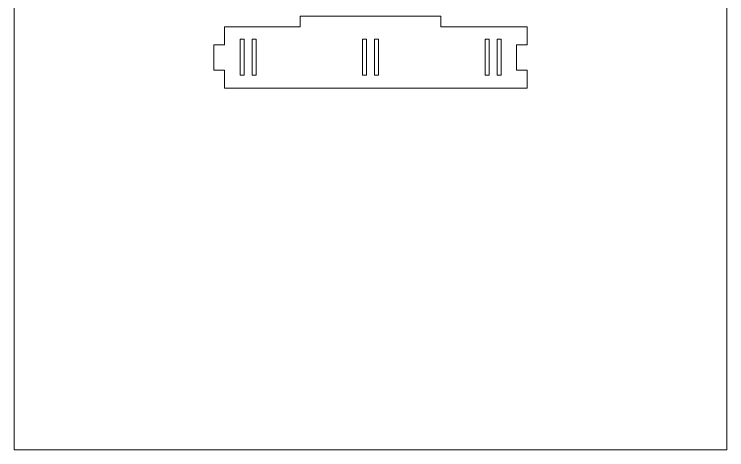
# Model space of a CAD drawing. Header units: millimetres. Extents: x -989 to 989, y -553 to 553.
# Drawn here: x -988.7 to -790.9, y 150.4 to 271.3 of the extents above; entities that cross this region are included whole.
import ezdxf

# ---------------------------------------------------------------- set-up
doc = ezdxf.new("R2010")
doc.units = ezdxf.units.MM
doc.header["$MEASUREMENT"] = 0
doc.layers.add('Camada 1', color=7, linetype='Continuous')

msp = doc.modelspace()

# ---------------------------------------------------------------- linework, layer by layer
at = {"layer": 'Camada 1', "color": 142, "lineweight": 20}
msp.add_lwpolyline([(-988.6795, 150.4111), (-790.9437, 150.4111), (-790.9437, 414.1477), (-988.6795, 414.1477), (-988.6795, 150.4111)], close=True, dxfattribs=at)
at = {"layer": 'Camada 1', "lineweight": 9}
for points, knots in [([(-846.2883, 250.7797), (-876.3798, 250.7797), (-900.1968, 250.7797), (-930.2883, 250.7797), (-930.2883, 250.7797), (-930.2883, 250.7797), (-930.2883, 255.7797), (-930.2883, 255.7797), (-930.2883, 255.7797), (-930.2883, 255.7797), (-933.2883, 255.7797), (-933.2883, 255.7797), (-933.2883, 255.7797), (-933.2883, 255.7797), (-933.2883, 262.7797), (-933.2883, 262.7797), (-933.2883, 262.7797), (-933.2883, 262.7797), (-930.2883, 262.7797), (-930.2883, 262.7797), (-930.2883, 262.7797), (-930.2883, 262.7797), (-930.2883, 267.7797), (-930.2883, 267.7797), (-930.2883, 267.7797), (-930.2883, 267.7797), (-920.7883, 267.7797), (-920.7883, 267.7797), (-920.7883, 267.7797), (-920.7883, 267.7797), (-920.7883, 267.7797), (-920.7883, 267.7797), (-920.7883, 267.7797), (-920.7883, 267.7797), (-909.3115, 267.7797), (-909.3115, 267.7797), (-909.3115, 267.7797), (-909.3115, 267.7797), (-909.3115, 270.7797), (-909.3115, 270.7797), (-909.3115, 270.7797), (-897.0688, 270.7797), (-882.5314, 270.7797), (-870.2887, 270.7797), (-870.2887, 270.7797), (-870.2887, 270.7797), (-870.2887, 267.7797), (-870.2887, 267.7797), (-870.2887, 267.7797), (-870.2887, 267.7797), (-858.7883, 267.7797), (-858.7883, 267.7797), (-858.7883, 267.7797), (-858.7883, 267.7797), (-858.7883, 267.7797), (-858.7883, 267.7797), (-858.7883, 267.7797), (-858.7883, 267.7797), (-846.2883, 267.7797), (-846.2883, 267.7797), (-846.2883, 267.7797), (-846.2883, 267.7797), (-846.2883, 262.7797), (-846.2883, 262.7797), (-846.2883, 262.7797), (-846.2883, 262.7797), (-849.2883, 262.7797), (-849.2883, 262.7797), (-849.2883, 262.7797), (-849.2883, 262.7797), (-849.2883, 255.7797), (-849.2883, 255.7797), (-849.2883, 255.7797), (-849.2883, 255.7797), (-846.2883, 255.7797), (-846.2883, 255.7797), (-846.2883, 255.7797), (-846.2883, 255.7797), (-846.2883, 250.7797), (-846.2883, 250.7797)], [0, 0, 0, 0, 0.04761905, 0.04761905, 0.04761905, 0.04761905, 0.0952381, 0.0952381, 0.0952381, 0.0952381, 0.14285714, 0.14285714, 0.14285714, 0.14285714, 0.19047619, 0.19047619, 0.19047619, 0.19047619, 0.23809524, 0.23809524, 0.23809524, 0.23809524, 0.28571429, 0.28571429, 0.28571429, 0.28571429, 0.33333333, 0.33333333, 0.33333333, 0.33333333, 0.38095238, 0.38095238, 0.38095238, 0.38095238, 0.42857143, 0.42857143, 0.42857143, 0.42857143, 0.47619048, 0.47619048, 0.47619048, 0.47619048, 0.52380952, 0.52380952, 0.52380952, 0.52380952, 0.57142857, 0.57142857, 0.57142857, 0.57142857, 0.61904762, 0.61904762, 0.61904762, 0.61904762, 0.66666667, 0.66666667, 0.66666667, 0.66666667, 0.71428571, 0.71428571, 0.71428571, 0.71428571, 0.76190476, 0.76190476, 0.76190476, 0.76190476, 0.80952381, 0.80952381, 0.80952381, 0.80952381, 0.85714286, 0.85714286, 0.85714286, 0.85714286, 0.9047619, 0.9047619, 0.9047619, 0.9047619, 1, 1, 1, 1]), ([(-924.9093, 254.3914), (-924.9093, 254.3914), (-926.0225, 254.3914), (-926.0225, 254.3914), (-926.0225, 254.3914), (-926.0225, 254.3914), (-926.0225, 264.3914), (-926.0225, 264.3914), (-926.0225, 264.3914), (-926.0225, 264.3914), (-924.9093, 264.3914), (-924.9093, 264.3914), (-924.9093, 264.3914), (-924.9093, 264.3914), (-924.9093, 254.3914), (-924.9093, 254.3914)], [0, 0, 0, 0, 0.2, 0.2, 0.2, 0.2, 0.4, 0.4, 0.4, 0.4, 0.6, 0.6, 0.6, 0.6, 1, 1, 1, 1]), ([(-921.5697, 254.3914), (-921.5697, 254.3914), (-922.6829, 254.3914), (-922.6829, 254.3914), (-922.6829, 254.3914), (-922.6829, 254.3914), (-922.6829, 264.3914), (-922.6829, 264.3914), (-922.6829, 264.3914), (-922.6829, 264.3914), (-921.5697, 264.3914), (-921.5697, 264.3914), (-921.5697, 264.3914), (-921.5697, 264.3914), (-921.5697, 254.3914), (-921.5697, 254.3914)], [0, 0, 0, 0, 0.2, 0.2, 0.2, 0.2, 0.4, 0.4, 0.4, 0.4, 0.6, 0.6, 0.6, 0.6, 1, 1, 1, 1]), ([(-890.9015, 254.3914), (-890.9015, 254.3914), (-892.0147, 254.3914), (-892.0147, 254.3914), (-892.0147, 254.3914), (-892.0147, 254.3914), (-892.0147, 264.3914), (-892.0147, 264.3914), (-892.0147, 264.3914), (-892.0147, 264.3914), (-890.9015, 264.3914), (-890.9015, 264.3914), (-890.9015, 264.3914), (-890.9015, 264.3914), (-890.9015, 254.3914), (-890.9015, 254.3914)], [0, 0, 0, 0, 0.2, 0.2, 0.2, 0.2, 0.4, 0.4, 0.4, 0.4, 0.6, 0.6, 0.6, 0.6, 1, 1, 1, 1]), ([(-887.5619, 254.3914), (-887.5619, 254.3914), (-888.6751, 254.3914), (-888.6751, 254.3914), (-888.6751, 254.3914), (-888.6751, 254.3914), (-888.6751, 264.3914), (-888.6751, 264.3914), (-888.6751, 264.3914), (-888.6751, 264.3914), (-887.5619, 264.3914), (-887.5619, 264.3914), (-887.5619, 264.3914), (-887.5619, 264.3914), (-887.5619, 254.3914), (-887.5619, 254.3914)], [0, 0, 0, 0, 0.2, 0.2, 0.2, 0.2, 0.4, 0.4, 0.4, 0.4, 0.6, 0.6, 0.6, 0.6, 1, 1, 1, 1]), ([(-856.9098, 254.3914), (-856.9098, 254.3914), (-858.023, 254.3914), (-858.023, 254.3914), (-858.023, 254.3914), (-858.023, 254.3914), (-858.023, 264.3914), (-858.023, 264.3914), (-858.023, 264.3914), (-858.023, 264.3914), (-856.9098, 264.3914), (-856.9098, 264.3914), (-856.9098, 264.3914), (-856.9098, 264.3914), (-856.9098, 254.3914), (-856.9098, 254.3914)], [0, 0, 0, 0, 0.2, 0.2, 0.2, 0.2, 0.4, 0.4, 0.4, 0.4, 0.6, 0.6, 0.6, 0.6, 1, 1, 1, 1]), ([(-853.5702, 254.3914), (-853.5702, 254.3914), (-854.6834, 254.3914), (-854.6834, 254.3914), (-854.6834, 254.3914), (-854.6834, 254.3914), (-854.6834, 264.3914), (-854.6834, 264.3914), (-854.6834, 264.3914), (-854.6834, 264.3914), (-853.5702, 264.3914), (-853.5702, 264.3914), (-853.5702, 264.3914), (-853.5702, 264.3914), (-853.5702, 254.3914), (-853.5702, 254.3914)], [0, 0, 0, 0, 0.2, 0.2, 0.2, 0.2, 0.4, 0.4, 0.4, 0.4, 0.6, 0.6, 0.6, 0.6, 1, 1, 1, 1])]:
    msp.add_open_spline(points, degree=3, knots=knots, dxfattribs=at)

doc.saveas('drawing.dxf')
